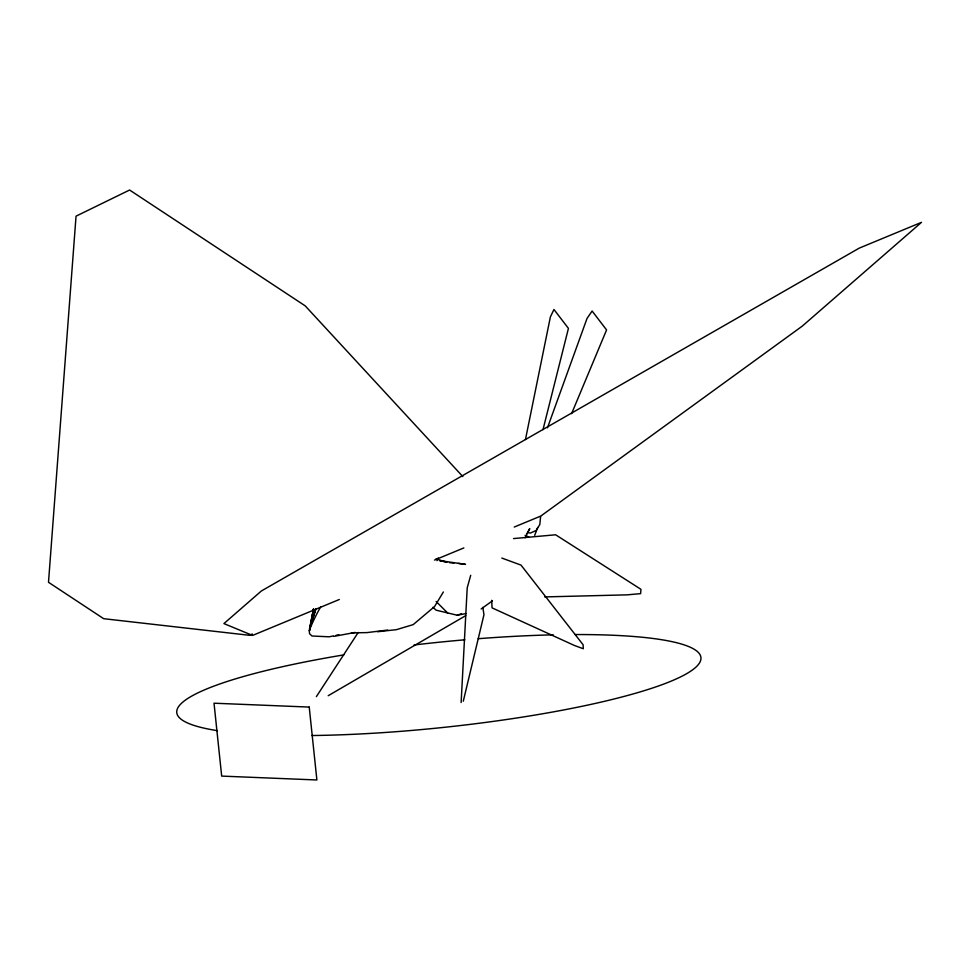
<?xml version="1.0" encoding="UTF-8"?>
<svg xmlns="http://www.w3.org/2000/svg" width="970" height="970" viewBox="0 0 970 970"><rect width="100%" height="100%" fill="white"/><g stroke="black" fill="none" stroke-linecap="round" stroke-linejoin="round"><path stroke-width="1.45" d="M461.126 702.547L467.213 587.82L470.705 575.295M540.593 516.561L539.829 524.503L536.07 530.541L530.347 533.063L528.226 532.639M313.54 608.978L309.466 630.779L313.54 608.978L309.442 629.178L315.747 609.318M525.461 439.519L550.378 316.947L553.955 309.478L568.432 328.381L542.994 429.661M537.707 527.498L534.7 535.307M463.284 701.201L483.957 614.75L482.83 607.365M309.721 628.233L315.796 609.148M547.468 427.818L587.032 318.439L592.112 311.03L606.577 329.933L571.597 413.644M436.961 560.66L438.173 557.92M525.097 537.78L529.753 528.601L527.098 533.403M443.375 591.955L434.56 606.565L413.196 624.619L396.39 629.676L377.548 631.737M316.365 696.642L358.209 632.464M481.144 608.966L492.348 600.891M465.733 615.635L328.224 695.696M252.297 633.992L249.593 635.314L103.681 618.69L48.5 582.291L76.048 216.152L129.604 190.023L305.21 305.865L462.836 476.585M339.318 599.496L252.564 635.435L223.912 623.589L261.379 590.972L859.262 248.114L921.5 222.336L802.238 326.15L540.823 516.04L514.245 527.049M434.475 560.09L463.866 547.917M432.899 607.329L436.161 610.178L457.246 615.235L461.502 613.719M387.709 630.039L367.036 632.598L351.395 632.876M333.316 635.92L329.169 636.805L311.988 636.005L309.575 633.713L309.248 630.767L310.242 628.099A157.188 104.202 -87.7 0 1 320.597 607.05M336.069 635.326L338.833 634.732M457.246 615.235L465.915 613.586M333.813 636.405L355.166 632.428M513.518 538.58L555.616 534.785L640.952 589.323L640.612 593.64L627.117 594.852L544.752 596.914M449.51 562.685L453.948 563.049M458.373 563.4L465.515 564.37L439.604 560.575L446.624 562.236M435.979 558.89L446.697 562.163M501.805 558.053L521.023 565.11L583.091 644.747L583.285 648.736L574.434 645.486L492.057 607.863L491.693 600.309M525.061 535.331L528.771 536.98M436.124 601.461L447.631 612.991M575.21 634.55A263.549 42.595 -6 0 1 665.505 683.389A263.549 42.595 -6 0 1 311.867 735.527M217.413 730.652A263.549 42.595 -6 0 1 343.804 654.895M414.057 644.977A263.549 42.595 -6 0 1 464.86 639.8M478.198 638.709A263.549 42.595 -6 0 1 553.276 634.841M309.224 707.081L214.018 703.202L221.681 776.097L316.887 779.977L309.224 707.081"/></g></svg>
